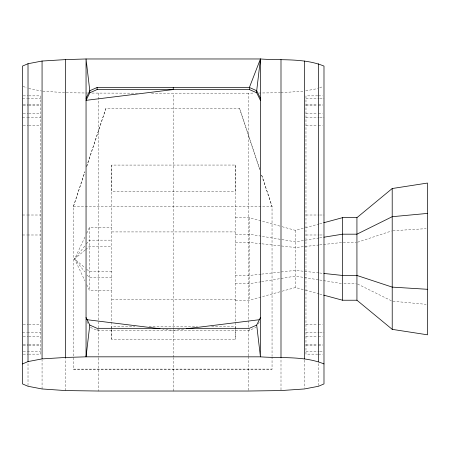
<?xml version="1.0" encoding="UTF-8"?>
<svg xmlns="http://www.w3.org/2000/svg" width="450" height="450" viewBox="0 0 450 450"><rect width="100%" height="100%" fill="white"/><g stroke="black" fill="none" stroke-linecap="round" stroke-linejoin="round"><path stroke-width="0.34" stroke-dasharray="2.25 1.69" d="M28.012 385.577L28.012 363.094M42.064 388.963L42.064 360.157M65.492 390.572L65.492 358.256M111.758 165.083L111.752 191.368L235.434 191.351L235.44 165.049L111.758 165.083L111.763 339.379L235.446 339.345L235.451 329.259M111.763 339.379L111.769 329.276M111.769 328.607L111.769 326.582L134.961 326.582M173.244 391.027L173.244 358.009M173.244 357.311L173.244 93.167M235.451 328.59L235.451 326.571L211.556 326.571M248.203 390.324L248.203 356.608M248.203 355.905L248.203 327.803M248.203 327.099L248.203 93.167L254.481 93.082M280.997 389.869L280.997 358.256M318.476 385.577L318.476 363.094M73.429 206.528L84.898 171.872M86.659 166.545L105.851 108.562L239.597 108.534L259.903 169.757M272.048 356.608L272.048 369.231L73.44 369.27L73.429 206.387L84.898 171.782M86.659 166.461L105.851 108.562M84.949 237.015L74.593 258.975L84.949 280.935M86.721 233.252L89.381 227.604L111.758 227.604M258.255 323.989L259.504 321.469M84.735 246.071L74.593 258.975L84.741 271.879M86.428 243.922L89.387 240.159L111.763 240.154M85.157 250.009L74.593 258.975L85.163 267.941M85.686 249.564L89.387 246.426L111.763 246.42M90.399 327.409L97.11 330.384L249.379 330.384L256.089 327.409M319.702 87.891L322.762 86.586M357.598 242.207L391.545 230.985M235.446 300.246L249.261 300.24L281.424 291.392M282.094 291.206L295.493 287.522L304.909 290.064M282.088 226.699L295.487 230.383L304.903 227.841M305.572 227.655L319.022 224.021M319.697 223.841L323.055 222.93M305.758 90.844L317.807 88.543M260.989 281.784L249.255 283.725L235.446 283.725M261.681 281.672L295.493 276.092L319.027 279.9M319.022 237.999L295.487 241.813L261.675 236.239M319.714 237.887L323.179 237.324M183.707 329.091L173.244 330.384L162.782 329.091M260.989 274.185L249.255 275.473L235.446 275.479M261.681 274.106L295.493 270.382L319.027 272.925M319.022 244.974L295.487 247.523L261.675 243.804M319.714 244.901L342.557 242.426M280.997 92.711L303.733 91.147M392.901 230.721L426.105 228.662M258.671 93.021L280.299 92.722M92.002 93.082L137.514 93.167M151.526 93.167L248.203 93.167M23.192 95.856L28.046 95.856M28.738 95.856L40.517 95.856L40.517 354.144L28.738 354.144M317.751 95.856L305.972 95.856L305.972 354.144L317.751 354.144M318.442 95.856L322.599 95.856M22.5 98.269L26.657 98.269M27.349 98.269L40.517 98.269M305.972 98.269L319.134 98.269M319.832 98.269L323.989 98.269M23.192 104.58L28.046 104.58M28.738 104.58L40.517 104.58M305.972 104.58L317.751 104.58M318.442 104.58L322.599 104.58M23.192 105.396L28.046 105.396M28.738 105.396L40.517 105.396M305.972 105.396L317.751 105.396M318.442 105.396L322.599 105.396M23.192 113.304L28.046 113.304M28.738 113.304L40.517 113.304M305.972 113.304L317.751 113.304M318.442 113.304L322.599 113.304M22.5 117.394L26.657 117.394M27.349 117.394L40.517 117.394M305.972 117.394L319.134 117.394M319.832 117.394L323.989 117.394M23.192 125.376L28.046 125.376M28.738 125.376L40.517 125.376M305.972 125.376L317.751 125.376M318.442 125.376L322.599 125.376M73.429 206.387L84.656 206.387M85.359 206.387L272.036 206.353L272.048 355.905M22.5 215.01L26.657 215.01M27.349 215.01L40.517 215.01M305.972 215.01L319.134 215.01M319.832 215.01L323.989 215.01M235.44 217.676L249.249 217.676L281.419 226.513M111.758 231.924L235.44 231.913M235.44 234.197L249.255 234.191L260.983 236.126M22.5 234.99L26.657 234.99M27.349 234.99L40.517 234.99M305.972 234.99L319.134 234.99M319.832 234.99L323.989 234.99M235.44 242.443L249.255 242.438L260.983 243.731M343.243 242.426L356.248 242.426M111.763 271.524L89.387 271.53L85.691 268.391M111.763 277.796L89.387 277.796L86.428 274.033M343.935 283.714L356.254 283.708M86.726 284.698L89.392 290.346L111.763 290.346M111.763 299.531L235.446 299.52M23.192 324.624L28.046 324.624M28.738 324.624L40.517 324.624M305.972 324.624L317.751 324.624M318.442 324.624L322.599 324.624M149.012 326.582L197.505 326.576M22.5 332.606L26.657 332.606M27.349 332.606L40.517 332.606M305.972 332.606L319.134 332.606M319.832 332.606L323.989 332.606M23.192 336.696L28.046 336.696M28.738 336.696L40.517 336.696M305.972 336.696L317.751 336.696M318.442 336.696L322.599 336.696M23.192 344.604L28.046 344.604M28.738 344.604L40.517 344.604M305.972 344.604L317.751 344.604M318.442 344.604L322.599 344.604M23.192 345.42L28.046 345.42M28.738 345.42L40.517 345.42M305.972 345.42L317.751 345.42M318.442 345.42L322.599 345.42M23.192 351.731L26.657 351.731M27.349 351.731L40.517 351.731M305.972 351.731L319.134 351.731M319.832 351.731L322.599 351.731M23.192 354.144L28.046 354.144M318.442 354.144L322.599 354.144M73.44 369.124L272.048 369.09M66.189 92.722L87.817 93.021M42.756 91.147L64.8 92.666M392.906 301.247L426.111 304.324M319.719 272.998L323.184 273.369M319.719 280.012L341.871 283.601M28.682 88.543L41.394 90.973M305.578 290.244L319.027 293.873M319.702 294.058L323.066 294.964M23.113 86.321L26.786 87.891M357.57 284.023L391.584 300.87M86.985 321.469L88.228 323.989M261.664 175.078L272.036 206.353M239.597 108.534L259.903 169.847M261.664 175.179L272.036 206.499M304.419 360.157L304.419 388.26M295.487 230.383L295.493 287.522M249.379 329.006L249.379 330.384M249.249 217.676L249.261 300.24M235.44 165.049L235.446 339.345M98.286 93.167L98.286 328.506M98.286 329.209L98.286 357.311M98.286 358.009L98.286 391.027M97.11 329.006L97.11 330.384M89.381 227.604L89.392 290.346"/><path stroke-width="0.67" d="M22.5 363.938L28.012 361.586L28.012 63.726L42.064 61.037L65.492 59.602L86.051 58.973L260.438 58.973C281.565 60.547 304.009 57.881 323.989 66.077L323.989 383.923L318.476 386.274L304.419 388.963L280.997 390.572L248.203 391.027L98.286 391.027L65.492 390.572L42.064 388.963L28.012 386.274L22.5 383.923L22.5 66.077L28.012 63.726M28.012 361.586L42.064 358.897L42.064 61.037M86.051 317.514L89.792 325.069L86.051 356.833L65.492 357.463L42.064 358.897M256.697 92.796L249.379 89.55L249.379 87.486L260.438 58.973L256.697 90.731L256.697 92.796L260.438 100.35M86.051 98.286L89.792 90.731L86.051 58.973L86.051 356.833L260.438 356.833C281.565 358.408 304.009 355.742 323.989 363.938M260.438 98.286L256.697 90.731L249.379 87.486L97.11 87.486L89.792 90.731L89.792 92.796L86.051 100.35L173.244 89.55L173.244 87.486M260.438 58.973L260.438 356.833L256.697 325.069L260.438 317.514M323.73 222.75L342.557 217.665L356.929 217.659L392.203 188.528L427.483 183.054L427.5 334.811L392.22 329.355L356.94 300.229L342.568 300.229L323.736 295.144M89.792 92.796L97.11 89.55L249.379 89.55M256.697 325.069L249.379 328.32L97.11 328.32L89.792 325.069M323.871 237.212L342.557 234.18L356.934 234.18L392.209 216.697L427.489 213.418M186.497 328.742L259.74 319.669M427.494 289.294L392.214 287.111L356.94 275.462L342.562 275.462L323.876 273.448M86.749 319.669L159.992 328.742M392.203 188.528L392.22 329.355M356.929 217.659L356.94 300.229M342.557 217.665L342.568 300.229M318.476 63.726L318.476 361.586M304.419 61.037L304.419 358.897M280.997 59.602L280.997 357.463M97.11 87.486L97.11 89.55M65.492 59.602L65.492 357.463"/></g></svg>
